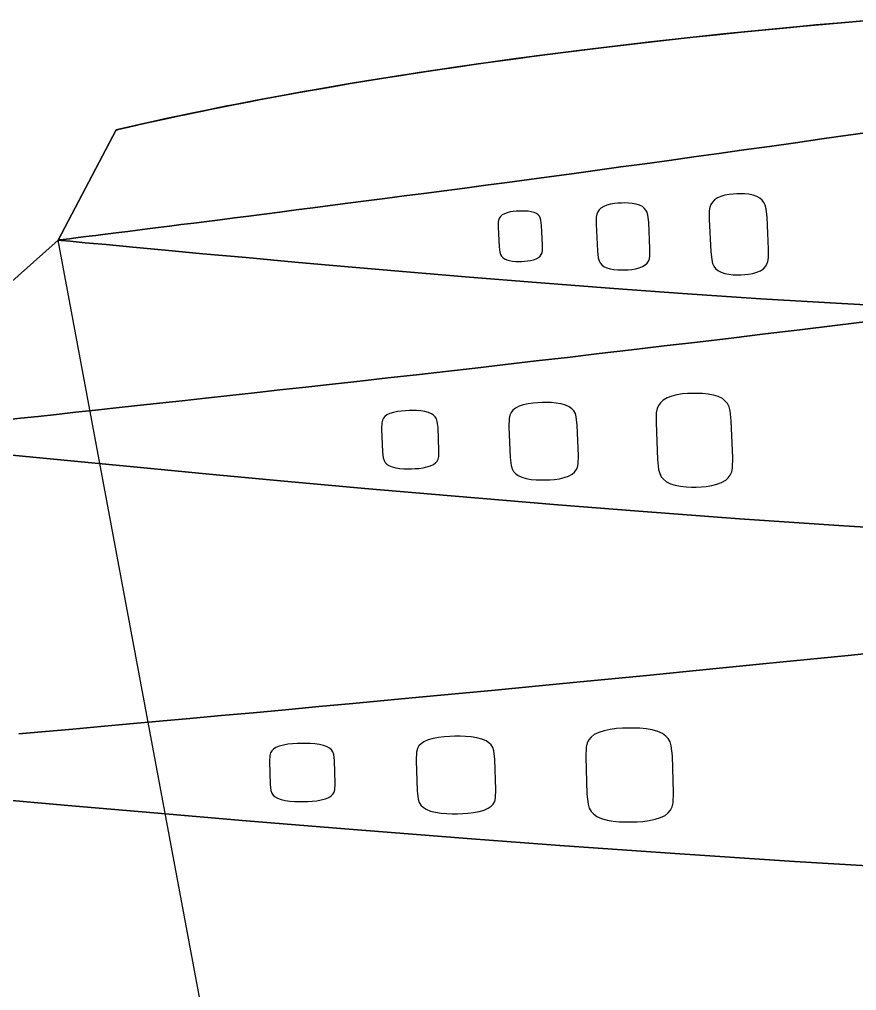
# Model space of a CAD drawing. Extents: x -1328 to 1439, y -3653 to 3653.
# Drawn here: x -739 to -358, y 3171 to 3612.7 of the extents above; entities that cross this region are included whole.
import ezdxf

# ---------------------------------------------------------------- set-up
doc = ezdxf.new("R2010")
doc.units = 0
for name, color, linetype in [('EXTRADOS', 7, 'CONTINUOUS'), ('INTRADOS', 7, 'CONTINUOUS'), ('NERVURES', 1, 'CONTINUOUS'), ('SUSPENTAGE', 8, 'CONTINUOUS'), ('TROUS', 2, 'CONTINUOUS')]:
    doc.layers.add(name, color=color, linetype=linetype)

msp = doc.modelspace()

# ---------------------------------------------------------------- linework, layer by layer
at = {"layer": 'EXTRADOS', "color": 7, "linetype": 'CONTINUOUS'}
for points in [[(-353.24, 3612.27, 1647.89), (-364.97, 3611.24, 1647.34), (-376.58, 3610.2, 1646.75), (-388.04, 3609.12, 1646.1), (-399.37, 3608.03, 1645.42), (-410.54, 3606.91, 1644.7), (-421.56, 3605.78, 1643.93), (-432.42, 3604.62, 1643.13), (-443.12, 3603.45, 1642.29), (-453.65, 3602.26, 1641.41), (-464.01, 3601.05, 1640.5), (-474.19, 3599.83, 1639.55), (-484.19, 3598.6, 1638.58), (-494, 3597.36, 1637.57), (-503.63, 3596.11, 1636.54), (-513.05, 3594.85, 1635.49), (-522.28, 3593.59, 1634.41), (-531.31, 3592.32, 1633.32), (-540.13, 3591.05, 1632.2), (-548.74, 3589.78, 1631.07), (-557.13, 3588.52, 1629.92), (-565.31, 3587.25, 1628.76), (-573.26, 3585.99, 1627.6), (-580.99, 3584.75, 1626.43), (-588.49, 3583.51, 1625.25), (-595.75, 3582.28, 1624.08), (-602.78, 3581.07, 1622.91), (-609.58, 3579.87, 1621.75), (-616.13, 3578.7, 1620.59), (-622.43, 3577.55, 1619.45), (-628.49, 3576.41, 1618.32), (-634.3, 3575.31, 1617.21), (-639.85, 3574.24, 1616.12), (-645.15, 3573.2, 1615.06), (-650.19, 3572.19, 1614.02), (-654.97, 3571.21, 1613.02), (-659.49, 3570.28, 1612.05), (-663.75, 3569.39, 1611.12), (-667.74, 3568.55, 1610.23), (-671.46, 3567.74, 1609.39), (-674.92, 3566.99, 1608.59), (-678.1, 3566.29, 1607.84), (-681.01, 3565.64, 1607.16), (-683.65, 3565.04, 1606.52), (-686.01, 3564.51, 1605.94), (-688.1, 3564.03, 1605.44), (-689.91, 3563.61, 1604.98), (-691.44, 3563.25, 1604.6), (-692.7, 3562.96, 1604.28), (-693.68, 3562.73, 1604.04), (-694.38, 3562.57, 1603.86), (-694.79, 3562.47, 1603.75), (-694.93, 3562.44, 1603.72), (-721.31, 3512.33, 1534.8)], [(-349.67, 3561.81, 1507.5), (-361.86, 3560.07, 1508.46), (-373.91, 3558.35, 1509.41), (-385.84, 3556.66, 1510.34), (-397.64, 3554.99, 1511.26), (-409.29, 3553.35, 1512.16), (-420.79, 3551.75, 1513.05), (-432.15, 3550.16, 1513.93), (-443.35, 3548.61, 1514.78), (-454.39, 3547.09, 1515.62), (-465.27, 3545.6, 1516.44), (-475.97, 3544.14, 1517.25), (-486.5, 3542.71, 1518.04), (-496.85, 3541.31, 1518.81), (-507.01, 3539.94, 1519.56), (-516.99, 3538.61, 1520.3), (-526.78, 3537.31, 1521.02), (-536.36, 3536.03, 1521.72), (-545.74, 3534.8, 1522.4), (-554.92, 3533.59, 1523.07), (-563.89, 3532.41, 1523.72), (-572.64, 3531.27, 1524.35), (-581.18, 3530.16, 1524.96), (-589.49, 3529.08, 1525.56), (-597.58, 3528.04, 1526.13), (-605.44, 3527.02, 1526.69), (-613.06, 3526.04, 1527.23), (-620.45, 3525.09, 1527.76), (-627.6, 3524.18, 1528.26), (-634.51, 3523.3, 1528.75), (-641.17, 3522.45, 1529.22), (-647.58, 3521.63, 1529.67), (-653.74, 3520.85, 1530.1), (-659.64, 3520.1, 1530.51), (-665.29, 3519.39, 1530.91), (-670.68, 3518.7, 1531.28), (-675.81, 3518.06, 1531.64), (-680.67, 3517.44, 1531.98), (-685.27, 3516.86, 1532.3), (-689.6, 3516.32, 1532.6), (-693.66, 3515.81, 1532.88), (-697.44, 3515.33, 1533.14), (-700.96, 3514.89, 1533.39), (-704.19, 3514.48, 1533.61), (-707.15, 3514.11, 1533.82), (-709.84, 3513.77, 1534), (-712.24, 3513.47, 1534.17), (-714.36, 3513.2, 1534.32), (-716.2, 3512.97, 1534.45), (-717.76, 3512.77, 1534.56), (-719.04, 3512.61, 1534.64), (-720.04, 3512.49, 1534.71), (-720.75, 3512.4, 1534.76), (-721.17, 3512.34, 1534.79), (-721.31, 3512.33, 1534.8), (-822.27, 3422.41, 1285.28)], [(-721.31, 3512.33, 1534.8), (-721.17, 3512.34, 1534.79), (-720.75, 3512.4, 1534.76), (-720.04, 3512.49, 1534.71), (-719.04, 3512.61, 1534.64), (-717.76, 3512.77, 1534.56), (-716.2, 3512.97, 1534.45), (-714.36, 3513.2, 1534.32), (-712.24, 3513.47, 1534.17), (-709.84, 3513.77, 1534), (-707.15, 3514.11, 1533.82), (-704.19, 3514.48, 1533.61), (-700.96, 3514.89, 1533.39), (-697.44, 3515.33, 1533.14), (-693.66, 3515.81, 1532.88), (-689.6, 3516.32, 1532.6), (-685.27, 3516.86, 1532.3), (-680.67, 3517.44, 1531.98), (-675.81, 3518.06, 1531.64), (-670.68, 3518.7, 1531.28), (-665.29, 3519.39, 1530.91), (-659.64, 3520.1, 1530.51), (-653.74, 3520.85, 1530.1), (-647.58, 3521.63, 1529.67), (-641.17, 3522.45, 1529.22), (-634.51, 3523.3, 1528.75), (-627.6, 3524.18, 1528.26), (-620.45, 3525.09, 1527.76), (-613.06, 3526.04, 1527.23), (-605.44, 3527.02, 1526.69), (-597.58, 3528.04, 1526.13), (-589.49, 3529.08, 1525.56), (-581.18, 3530.16, 1524.96), (-572.64, 3531.27, 1524.35), (-563.89, 3532.41, 1523.72), (-554.92, 3533.59, 1523.07), (-545.74, 3534.8, 1522.4), (-536.36, 3536.03, 1521.72), (-526.78, 3537.31, 1521.02), (-516.99, 3538.61, 1520.3), (-507.01, 3539.94, 1519.56), (-496.85, 3541.31, 1518.81), (-486.5, 3542.71, 1518.04), (-475.97, 3544.14, 1517.25), (-465.27, 3545.6, 1516.44), (-454.39, 3547.09, 1515.62), (-443.35, 3548.61, 1514.78), (-432.15, 3550.16, 1513.93), (-420.79, 3551.75, 1513.05), (-409.29, 3553.35, 1512.16), (-397.64, 3554.99, 1511.26), (-385.84, 3556.66, 1510.34), (-373.91, 3558.35, 1509.41), (-361.86, 3560.07, 1508.46), (-349.67, 3561.81, 1507.5)], [(-746.14, 3430.51, 1278.74), (-738.47, 3431.33, 1278.08), (-730.45, 3432.19, 1277.38), (-722.09, 3433.09, 1276.66), (-713.38, 3434.03, 1275.9), (-704.34, 3435, 1275.11), (-694.97, 3436.01, 1274.29), (-685.27, 3437.07, 1273.44), (-675.25, 3438.16, 1272.57), (-664.91, 3439.28, 1271.65), (-654.25, 3440.45, 1270.71), (-643.29, 3441.65, 1269.74), (-632.02, 3442.89, 1268.74), (-620.45, 3444.17, 1267.71), (-608.59, 3445.49, 1266.65), (-596.44, 3446.84, 1265.55), (-584.02, 3448.23, 1264.43), (-571.31, 3449.66, 1263.28), (-558.33, 3451.13, 1262.09), (-545.09, 3452.63, 1260.88), (-531.6, 3454.17, 1259.63), (-517.85, 3455.75, 1258.36), (-503.85, 3457.36, 1257.06), (-489.62, 3459.02, 1255.72), (-475.16, 3460.71, 1254.36), (-460.46, 3462.43, 1252.96), (-445.55, 3464.19, 1251.54), (-430.43, 3465.99, 1250.09), (-415.11, 3467.82, 1248.62), (-399.58, 3469.68, 1247.11), (-383.86, 3471.57, 1245.58), (-367.96, 3473.5, 1244.02), (-351.89, 3475.46, 1242.44)], [(-351.89, 3475.46, 1242.44), (-367.96, 3473.5, 1244.02), (-383.86, 3471.57, 1245.58), (-399.58, 3469.68, 1247.11), (-415.11, 3467.82, 1248.62), (-430.43, 3465.99, 1250.09), (-445.55, 3464.19, 1251.54), (-460.46, 3462.43, 1252.96), (-475.16, 3460.71, 1254.36), (-489.62, 3459.02, 1255.72), (-503.85, 3457.36, 1257.06), (-517.85, 3455.75, 1258.36), (-531.6, 3454.17, 1259.63), (-545.09, 3452.63, 1260.88), (-558.33, 3451.13, 1262.09), (-571.31, 3449.66, 1263.28), (-584.02, 3448.23, 1264.43), (-596.44, 3446.84, 1265.55), (-608.59, 3445.49, 1266.65), (-620.45, 3444.17, 1267.71), (-632.02, 3442.89, 1268.74), (-643.29, 3441.65, 1269.74), (-654.25, 3440.45, 1270.71), (-664.91, 3439.28, 1271.65), (-675.25, 3438.16, 1272.57), (-685.27, 3437.07, 1273.44), (-694.97, 3436.01, 1274.29), (-704.34, 3435, 1275.11), (-713.38, 3434.03, 1275.9), (-722.09, 3433.09, 1276.66), (-730.45, 3432.19, 1277.38), (-738.47, 3431.33, 1278.08), (-746.14, 3430.51, 1278.74)], [(-739.21, 3287.78, 1026.48), (-727.13, 3288.85, 1025.31), (-714.68, 3289.96, 1024.1), (-701.88, 3291.11, 1022.86), (-688.71, 3292.29, 1021.57), (-675.21, 3293.51, 1020.24), (-661.36, 3294.77, 1018.88), (-647.17, 3296.06, 1017.47), (-632.66, 3297.38, 1016.03), (-617.82, 3298.75, 1014.55), (-602.67, 3300.15, 1013.03), (-587.22, 3301.58, 1011.46), (-571.46, 3303.05, 1009.86), (-555.41, 3304.56, 1008.22), (-539.08, 3306.11, 1006.54), (-522.47, 3307.69, 1004.82), (-505.59, 3309.3, 1003.07), (-488.45, 3310.95, 1001.27), (-471.06, 3312.64, 999.44), (-453.42, 3314.36, 997.57), (-435.54, 3316.11, 995.66), (-417.43, 3317.89, 993.72), (-399.11, 3319.71, 991.75), (-380.57, 3321.55, 989.74), (-361.82, 3323.43, 987.7), (-342.89, 3325.33, 985.63)], [(-342.89, 3325.33, 985.63), (-361.82, 3323.43, 987.7), (-380.57, 3321.55, 989.74), (-399.11, 3319.71, 991.75), (-417.43, 3317.89, 993.72), (-435.54, 3316.11, 995.66), (-453.42, 3314.36, 997.57), (-471.06, 3312.64, 999.44), (-488.45, 3310.95, 1001.27), (-505.59, 3309.3, 1003.07), (-522.47, 3307.69, 1004.82), (-539.08, 3306.11, 1006.54), (-555.41, 3304.56, 1008.22), (-571.46, 3303.05, 1009.86), (-587.22, 3301.58, 1011.46), (-602.67, 3300.15, 1013.03), (-617.82, 3298.75, 1014.55), (-632.66, 3297.38, 1016.03), (-647.17, 3296.06, 1017.47), (-661.36, 3294.77, 1018.88), (-675.21, 3293.51, 1020.24), (-688.71, 3292.29, 1021.57), (-701.88, 3291.11, 1022.86), (-714.68, 3289.96, 1024.1), (-727.13, 3288.85, 1025.31), (-739.21, 3287.78, 1026.48)]]:
    msp.add_polyline3d(points, dxfattribs=at)
at = {"layer": 'INTRADOS', "color": 7, "linetype": 'CONTINUOUS'}
for points in [[(-326.49, 3481.38, 1551.88), (-364.69, 3483.44, 1550.74), (-401.67, 3485.7, 1549.49), (-437.25, 3488.08, 1548.18), (-468.55, 3490.34, 1546.93), (-503.66, 3493.04, 1545.44), (-534.2, 3495.5, 1544.08), (-562.8, 3497.9, 1542.76), (-589.33, 3500.2, 1541.49), (-613.68, 3502.36, 1540.3), (-635.76, 3504.36, 1539.2), (-655.46, 3506.17, 1538.2), (-672.71, 3507.77, 1537.32), (-687.43, 3509.14, 1536.56), (-699.56, 3510.28, 1535.93), (-709.05, 3511.17, 1535.44), (-715.85, 3511.81, 1535.08), (-719.95, 3512.2, 1534.87), (-721.31, 3512.33, 1534.8), (-694.93, 3562.44, 1603.72), (-693.6, 3562.75, 1604.05), (-689.62, 3563.68, 1605.06), (-683, 3565.19, 1606.68), (-673.77, 3567.24, 1608.86), (-661.98, 3569.76, 1611.51), (-647.66, 3572.69, 1614.54), (-630.89, 3575.96, 1617.87), (-611.72, 3579.49, 1621.37), (-590.25, 3583.21, 1624.98), (-566.56, 3587.06, 1628.59), (-540.75, 3590.96, 1632.12), (-512.92, 3594.87, 1635.51), (-483.2, 3598.72, 1638.68), (-451.7, 3602.48, 1641.58), (-418.55, 3606.09, 1644.15), (-383.9, 3609.52, 1646.35), (-347.88, 3612.72, 1648.13)], [(-822.27, 3422.41, 1285.28), (-721.31, 3512.33, 1534.8), (-719.95, 3512.2, 1534.87), (-715.85, 3511.81, 1535.08), (-709.05, 3511.17, 1535.44), (-699.56, 3510.28, 1535.93), (-687.43, 3509.14, 1536.56), (-672.71, 3507.77, 1537.32), (-655.46, 3506.17, 1538.2), (-635.76, 3504.36, 1539.2), (-613.68, 3502.36, 1540.3), (-589.33, 3500.2, 1541.49), (-562.8, 3497.9, 1542.76), (-534.2, 3495.5, 1544.08), (-503.66, 3493.04, 1545.44), (-468.55, 3490.34, 1546.93), (-437.25, 3488.08, 1548.18), (-401.67, 3485.7, 1549.49), (-364.69, 3483.44, 1550.74), (-326.49, 3481.38, 1551.88)], [(109.54, 3365.96, 1330.86), (55.65, 3366.45, 1330.47), (1.55, 3367.29, 1329.79), (-52.55, 3368.46, 1328.84), (-106.4, 3369.97, 1327.62), (-159.76, 3371.81, 1326.14), (-212.41, 3373.98, 1324.38), (-264.12, 3376.48, 1322.36), (-314.65, 3379.29, 1320.1), (-363.8, 3382.37, 1317.61), (-411.36, 3385.64, 1314.97), (-457.12, 3389.05, 1312.21), (-493.97, 3391.97, 1309.86), (-542.51, 3396.01, 1306.6), (-581.78, 3399.43, 1303.83), (-618.54, 3402.74, 1301.16), (-652.64, 3405.9, 1298.61), (-683.94, 3408.85, 1296.22), (-712.31, 3411.58, 1294.02), (-737.63, 3414.04, 1292.03), (-759.8, 3416.22, 1290.28)], [(-759.8, 3416.22, 1290.28), (-737.63, 3414.04, 1292.03), (-712.31, 3411.58, 1294.02), (-683.94, 3408.85, 1296.22), (-652.64, 3405.9, 1298.61), (-618.54, 3402.74, 1301.16), (-581.78, 3399.43, 1303.83), (-542.51, 3396.01, 1306.6), (-493.97, 3391.97, 1309.86), (-457.12, 3389.05, 1312.21), (-411.36, 3385.64, 1314.97), (-363.8, 3382.37, 1317.61), (-314.65, 3379.29, 1320.1), (-264.12, 3376.48, 1322.36), (-212.41, 3373.98, 1324.38), (-159.76, 3371.81, 1326.14), (-106.4, 3369.97, 1327.62), (-52.55, 3368.46, 1328.84), (1.55, 3367.29, 1329.79), (55.65, 3366.45, 1330.47), (109.54, 3365.96, 1330.86)], [(94.19, 3210.84, 1110.17), (32.2, 3212.08, 1108.83), (-29.77, 3213.64, 1107.13), (-91.45, 3215.53, 1105.08), (-152.57, 3217.75, 1102.66), (-212.87, 3220.3, 1099.89), (-272.08, 3223.16, 1096.77), (-329.95, 3226.32, 1093.34), (-386.23, 3229.74, 1089.62), (-440.68, 3233.34, 1085.7), (-493.07, 3237.06, 1081.66), (-533.23, 3240.06, 1078.39), (-590.82, 3244.58, 1073.47), (-635.77, 3248.26, 1069.47), (-677.85, 3251.81, 1065.6), (-716.89, 3255.19, 1061.93), (-752.72, 3258.35, 1058.49)], [(-752.72, 3258.35, 1058.49), (-716.89, 3255.19, 1061.93), (-677.85, 3251.81, 1065.6), (-635.77, 3248.26, 1069.47), (-590.82, 3244.58, 1073.47), (-533.23, 3240.06, 1078.39), (-493.07, 3237.06, 1081.66), (-440.68, 3233.34, 1085.7), (-386.23, 3229.74, 1089.62), (-329.95, 3226.32, 1093.34), (-272.08, 3223.16, 1096.77), (-212.87, 3220.3, 1099.89), (-152.57, 3217.75, 1102.66), (-91.45, 3215.53, 1105.08), (-29.77, 3213.64, 1107.13), (32.2, 3212.08, 1108.83), (94.19, 3210.84, 1110.17)]]:
    msp.add_polyline3d(points, dxfattribs=at)
at = {"layer": 'NERVURES', "color": 1, "linetype": 'CONTINUOUS'}
for points in [[(-347.88, 3612.72, 1648.13), (-383.9, 3609.52, 1646.35), (-418.55, 3606.09, 1644.15), (-451.7, 3602.48, 1641.58), (-483.2, 3598.72, 1638.68), (-512.92, 3594.87, 1635.51), (-540.75, 3590.96, 1632.12), (-566.56, 3587.06, 1628.59), (-590.25, 3583.21, 1624.98), (-611.72, 3579.49, 1621.37), (-630.89, 3575.96, 1617.87), (-647.66, 3572.69, 1614.54), (-661.98, 3569.76, 1611.51), (-673.77, 3567.24, 1608.86), (-683, 3565.19, 1606.68), (-689.62, 3563.68, 1605.06), (-693.6, 3562.75, 1604.05), (-694.93, 3562.44, 1603.72), (-694.93, 3562.44, 1603.72)], [(-694.93, 3562.44, 1603.72), (-694.79, 3562.47, 1603.75), (-694.38, 3562.57, 1603.86), (-693.68, 3562.73, 1604.04), (-692.7, 3562.96, 1604.28), (-691.44, 3563.25, 1604.6), (-689.91, 3563.61, 1604.98), (-688.1, 3564.03, 1605.44), (-686.01, 3564.51, 1605.94), (-683.65, 3565.04, 1606.52), (-681.01, 3565.64, 1607.16), (-678.1, 3566.29, 1607.84), (-674.92, 3566.99, 1608.59), (-671.46, 3567.74, 1609.39), (-667.74, 3568.55, 1610.23), (-663.75, 3569.39, 1611.12), (-659.49, 3570.28, 1612.05), (-654.97, 3571.21, 1613.02), (-650.19, 3572.19, 1614.02), (-645.15, 3573.2, 1615.06), (-639.85, 3574.24, 1616.12), (-634.3, 3575.31, 1617.21), (-628.49, 3576.41, 1618.32), (-622.43, 3577.55, 1619.45), (-616.13, 3578.7, 1620.59), (-609.58, 3579.87, 1621.75), (-602.78, 3581.07, 1622.91), (-595.75, 3582.28, 1624.08), (-588.49, 3583.51, 1625.25), (-580.99, 3584.75, 1626.43), (-573.26, 3585.99, 1627.6), (-565.31, 3587.25, 1628.76), (-557.13, 3588.52, 1629.92), (-548.74, 3589.78, 1631.07), (-540.13, 3591.05, 1632.2), (-531.31, 3592.32, 1633.32), (-522.28, 3593.59, 1634.41), (-513.05, 3594.85, 1635.49), (-503.63, 3596.11, 1636.54), (-494, 3597.36, 1637.57), (-484.19, 3598.6, 1638.58), (-474.19, 3599.83, 1639.55), (-464.01, 3601.05, 1640.5), (-453.65, 3602.26, 1641.41), (-443.12, 3603.45, 1642.29), (-432.42, 3604.62, 1643.13), (-421.56, 3605.78, 1643.93), (-410.54, 3606.91, 1644.7), (-399.37, 3608.03, 1645.42), (-388.04, 3609.12, 1646.1), (-376.58, 3610.2, 1646.75), (-364.97, 3611.24, 1647.34), (-353.24, 3612.27, 1647.89)], [(-721.31, 3512.33, 1534.8), (-721.17, 3512.34, 1534.79), (-720.75, 3512.4, 1534.76), (-720.04, 3512.49, 1534.71), (-719.04, 3512.61, 1534.64), (-717.76, 3512.77, 1534.56), (-716.2, 3512.97, 1534.45), (-714.36, 3513.2, 1534.32), (-712.24, 3513.47, 1534.17), (-709.84, 3513.77, 1534), (-707.15, 3514.11, 1533.82), (-704.19, 3514.48, 1533.61), (-700.96, 3514.89, 1533.39), (-697.44, 3515.33, 1533.14), (-693.66, 3515.81, 1532.88), (-689.6, 3516.32, 1532.6), (-685.27, 3516.86, 1532.3), (-680.67, 3517.44, 1531.98), (-675.81, 3518.06, 1531.64), (-670.68, 3518.7, 1531.28), (-665.29, 3519.39, 1530.91), (-659.64, 3520.1, 1530.51), (-653.74, 3520.85, 1530.1), (-647.58, 3521.63, 1529.67), (-641.17, 3522.45, 1529.22), (-634.51, 3523.3, 1528.75), (-627.6, 3524.18, 1528.26), (-620.45, 3525.09, 1527.76), (-613.06, 3526.04, 1527.23), (-605.44, 3527.02, 1526.69), (-597.58, 3528.04, 1526.13), (-589.49, 3529.08, 1525.56), (-581.18, 3530.16, 1524.96), (-572.64, 3531.27, 1524.35), (-563.89, 3532.41, 1523.72), (-554.92, 3533.59, 1523.07), (-545.74, 3534.8, 1522.4), (-536.36, 3536.03, 1521.72), (-526.78, 3537.31, 1521.02), (-516.99, 3538.61, 1520.3), (-507.01, 3539.94, 1519.56), (-496.85, 3541.31, 1518.81), (-486.5, 3542.71, 1518.04), (-475.97, 3544.14, 1517.25), (-465.27, 3545.6, 1516.44), (-454.39, 3547.09, 1515.62), (-443.35, 3548.61, 1514.78), (-432.15, 3550.16, 1513.93), (-420.79, 3551.75, 1513.05), (-409.29, 3553.35, 1512.16), (-397.64, 3554.99, 1511.26), (-385.84, 3556.66, 1510.34), (-373.91, 3558.35, 1509.41), (-361.86, 3560.07, 1508.46), (-349.67, 3561.81, 1507.5)], [(-326.49, 3481.38, 1551.88), (-364.69, 3483.44, 1550.74), (-401.67, 3485.7, 1549.49), (-437.25, 3488.08, 1548.18), (-468.55, 3490.34, 1546.93), (-503.66, 3493.04, 1545.44), (-534.2, 3495.5, 1544.08), (-562.8, 3497.9, 1542.76), (-589.33, 3500.2, 1541.49), (-613.68, 3502.36, 1540.3), (-635.76, 3504.36, 1539.2), (-655.46, 3506.17, 1538.2), (-672.71, 3507.77, 1537.32), (-687.43, 3509.14, 1536.56), (-699.56, 3510.28, 1535.93), (-709.05, 3511.17, 1535.44), (-715.85, 3511.81, 1535.08), (-719.95, 3512.2, 1534.87), (-721.31, 3512.33, 1534.8), (-721.31, 3512.33, 1534.8)], [(-746.14, 3430.51, 1278.74), (-738.47, 3431.33, 1278.08), (-730.45, 3432.19, 1277.38), (-722.09, 3433.09, 1276.66), (-713.38, 3434.03, 1275.9), (-704.34, 3435, 1275.11), (-694.97, 3436.01, 1274.29), (-685.27, 3437.07, 1273.44), (-675.25, 3438.16, 1272.57), (-664.91, 3439.28, 1271.65), (-654.25, 3440.45, 1270.71), (-643.29, 3441.65, 1269.74), (-632.02, 3442.89, 1268.74), (-620.45, 3444.17, 1267.71), (-608.59, 3445.49, 1266.65), (-596.44, 3446.84, 1265.55), (-584.02, 3448.23, 1264.43), (-571.31, 3449.66, 1263.28), (-558.33, 3451.13, 1262.09), (-545.09, 3452.63, 1260.88), (-531.6, 3454.17, 1259.63), (-517.85, 3455.75, 1258.36), (-503.85, 3457.36, 1257.06), (-489.62, 3459.02, 1255.72), (-475.16, 3460.71, 1254.36), (-460.46, 3462.43, 1252.96), (-445.55, 3464.19, 1251.54), (-430.43, 3465.99, 1250.09), (-415.11, 3467.82, 1248.62), (-399.58, 3469.68, 1247.11), (-383.86, 3471.57, 1245.58), (-367.96, 3473.5, 1244.02), (-351.89, 3475.46, 1242.44)], [(109.54, 3365.96, 1330.86), (55.65, 3366.45, 1330.47), (1.55, 3367.29, 1329.79), (-52.55, 3368.46, 1328.84), (-106.4, 3369.97, 1327.62), (-159.76, 3371.81, 1326.14), (-212.41, 3373.98, 1324.38), (-264.12, 3376.48, 1322.36), (-314.65, 3379.29, 1320.1), (-363.8, 3382.37, 1317.61), (-411.36, 3385.64, 1314.97), (-457.12, 3389.05, 1312.21), (-493.97, 3391.97, 1309.86), (-542.51, 3396.01, 1306.6), (-581.78, 3399.43, 1303.83), (-618.54, 3402.74, 1301.16), (-652.64, 3405.9, 1298.61), (-683.94, 3408.85, 1296.22), (-712.31, 3411.58, 1294.02), (-737.63, 3414.04, 1292.03), (-759.8, 3416.22, 1290.28)], [(-739.21, 3287.78, 1026.48), (-727.13, 3288.85, 1025.31), (-714.68, 3289.96, 1024.1), (-701.88, 3291.11, 1022.86), (-688.71, 3292.29, 1021.57), (-675.21, 3293.51, 1020.24), (-661.36, 3294.77, 1018.88), (-647.17, 3296.06, 1017.47), (-632.66, 3297.38, 1016.03), (-617.82, 3298.75, 1014.55), (-602.67, 3300.15, 1013.03), (-587.22, 3301.58, 1011.46), (-571.46, 3303.05, 1009.86), (-555.41, 3304.56, 1008.22), (-539.08, 3306.11, 1006.54), (-522.47, 3307.69, 1004.82), (-505.59, 3309.3, 1003.07), (-488.45, 3310.95, 1001.27), (-471.06, 3312.64, 999.44), (-453.42, 3314.36, 997.57), (-435.54, 3316.11, 995.66), (-417.43, 3317.89, 993.72), (-399.11, 3319.71, 991.75), (-380.57, 3321.55, 989.74), (-361.82, 3323.43, 987.7), (-342.89, 3325.33, 985.63)], [(94.19, 3210.84, 1110.17), (32.2, 3212.08, 1108.83), (-29.77, 3213.64, 1107.13), (-91.45, 3215.53, 1105.08), (-152.57, 3217.75, 1102.66), (-212.87, 3220.3, 1099.89), (-272.08, 3223.16, 1096.77), (-329.95, 3226.32, 1093.34), (-386.23, 3229.74, 1089.62), (-440.68, 3233.34, 1085.7), (-493.07, 3237.06, 1081.66), (-533.23, 3240.06, 1078.39), (-590.82, 3244.58, 1073.47), (-635.77, 3248.26, 1069.47), (-677.85, 3251.81, 1065.6), (-716.89, 3255.19, 1061.93), (-752.72, 3258.35, 1058.49)]]:
    msp.add_polyline3d(points, dxfattribs=at)
at = {"layer": 'SUSPENTAGE', "color": 8, "linetype": 'CONTINUOUS'}
msp.add_polyline3d([(-527.21, 2472.82, 2052.79), (-721.31, 3512.33, 1534.8)], dxfattribs=at)
at = {"layer": 'TROUS', "color": 2, "linetype": 'CONTINUOUS'}
for points in [[(-423.95, 3503.32, 1539.77), (-423.54, 3501.68, 1540.68), (-422.96, 3500.47, 1541.34), (-422.17, 3499.47, 1541.89), (-421.16, 3498.53, 1542.42), (-419.68, 3497.73, 1542.86), (-418, 3497.16, 1543.17), (-416.13, 3496.78, 1543.38), (-414.2, 3496.57, 1543.5), (-412.38, 3496.54, 1543.51), (-410.67, 3496.55, 1543.51), (-408.88, 3496.67, 1543.44), (-407.15, 3496.83, 1543.35), (-405.26, 3497.2, 1543.15), (-403.43, 3497.72, 1542.86), (-401.81, 3498.41, 1542.48), (-400.41, 3499.32, 1541.98), (-399.51, 3500.34, 1541.42), (-398.82, 3501.39, 1540.83), (-398.36, 3502.64, 1540.15), (-398.12, 3504.3, 1539.23), (-398.08, 3508.22, 1537.07), (-398.8, 3522.74, 1529.06), (-399.23, 3526.63, 1526.91), (-399.64, 3528.27, 1526), (-400.22, 3529.48, 1525.34), (-401.01, 3530.48, 1524.79), (-402.01, 3531.43, 1524.26), (-403.49, 3532.22, 1523.82), (-405.17, 3532.79, 1523.51), (-407.05, 3533.17, 1523.3), (-408.97, 3533.39, 1523.18), (-410.71, 3533.42, 1523.17), (-412.5, 3533.4, 1523.17), (-414.21, 3533.28, 1523.24), (-416.02, 3533.11, 1523.33), (-417.92, 3532.75, 1523.53), (-419.74, 3532.23, 1523.82), (-421.37, 3531.54, 1524.2), (-422.76, 3530.63, 1524.7), (-423.66, 3529.61, 1525.27), (-424.36, 3528.56, 1525.85), (-424.82, 3527.31, 1526.53), (-425.06, 3525.65, 1527.45), (-425.09, 3521.73, 1529.61), (-424.37, 3507.21, 1537.62), (-423.95, 3503.32, 1539.77), (-423.95, 3503.32, 1539.77)], [(-520.37, 3506.81, 1537.84), (-520.08, 3505.8, 1538.4), (-519.65, 3505.05, 1538.82), (-519.06, 3504.43, 1539.16), (-518.31, 3503.85, 1539.48), (-517.21, 3503.36, 1539.75), (-515.95, 3503.02, 1539.94), (-514.54, 3502.79, 1540.06), (-513.1, 3502.67, 1540.13), (-511.73, 3502.66, 1540.14), (-510.44, 3502.67, 1540.13), (-509.1, 3502.76, 1540.08), (-507.8, 3502.87, 1540.02), (-506.38, 3503.1, 1539.89), (-505, 3503.44, 1539.71), (-503.78, 3503.87, 1539.46), (-502.72, 3504.45, 1539.15), (-502.04, 3505.08, 1538.8), (-501.51, 3505.74, 1538.43), (-501.16, 3506.52, 1538.01), (-500.97, 3507.55, 1537.43), (-500.91, 3509.99, 1536.09), (-501.36, 3519, 1531.12), (-501.66, 3521.42, 1529.78), (-501.95, 3522.44, 1529.22), (-502.38, 3523.18, 1528.81), (-502.97, 3523.8, 1528.47), (-503.71, 3524.38, 1528.15), (-504.82, 3524.87, 1527.88), (-506.08, 3525.21, 1527.69), (-507.49, 3525.44, 1527.57), (-508.93, 3525.57, 1527.5), (-510.24, 3525.58, 1527.49), (-511.58, 3525.56, 1527.5), (-512.86, 3525.48, 1527.55), (-514.23, 3525.36, 1527.61), (-515.65, 3525.13, 1527.74), (-517.03, 3524.79, 1527.92), (-518.25, 3524.36, 1528.16), (-519.31, 3523.79, 1528.48), (-519.99, 3523.15, 1528.83), (-520.52, 3522.49, 1529.19), (-520.88, 3521.71, 1529.62), (-521.07, 3520.68, 1530.19), (-521.12, 3518.25, 1531.54), (-520.67, 3509.23, 1536.51), (-520.37, 3506.81, 1537.84), (-520.37, 3506.81, 1537.84)], [(-475.58, 3504.32, 1539.22), (-475.22, 3502.96, 1539.97), (-474.69, 3501.97, 1540.52), (-473.98, 3501.15, 1540.97), (-473.07, 3500.37, 1541.4), (-471.73, 3499.71, 1541.76), (-470.2, 3499.25, 1542.02), (-468.5, 3498.94, 1542.19), (-466.75, 3498.77, 1542.28), (-465.09, 3498.75, 1542.29), (-463.54, 3498.77, 1542.28), (-461.91, 3498.87, 1542.22), (-460.34, 3499.01, 1542.15), (-458.62, 3499.32, 1541.98), (-456.95, 3499.76, 1541.74), (-455.48, 3500.33, 1541.42), (-454.2, 3501.09, 1541), (-453.38, 3501.93, 1540.54), (-452.75, 3502.81, 1540.05), (-452.32, 3503.84, 1539.48), (-452.1, 3505.22, 1538.72), (-452.05, 3508.45, 1536.94), (-452.64, 3520.45, 1530.32), (-453.02, 3523.67, 1528.54), (-453.38, 3525.02, 1527.8), (-453.91, 3526.02, 1527.25), (-454.62, 3526.84, 1526.79), (-455.52, 3527.62, 1526.36), (-456.86, 3528.28, 1526), (-458.39, 3528.74, 1525.75), (-460.1, 3529.05, 1525.58), (-461.84, 3529.22, 1525.48), (-463.42, 3529.24, 1525.47), (-465.05, 3529.22, 1525.48), (-466.6, 3529.12, 1525.54), (-468.25, 3528.97, 1525.62), (-469.98, 3528.67, 1525.78), (-471.64, 3528.23, 1526.03), (-473.12, 3527.66, 1526.34), (-474.39, 3526.9, 1526.76), (-475.21, 3526.05, 1527.23), (-475.85, 3525.18, 1527.71), (-476.28, 3524.15, 1528.28), (-476.5, 3522.77, 1529.04), (-476.55, 3519.54, 1530.82), (-475.95, 3507.54, 1537.44), (-475.58, 3504.32, 1539.22), (-475.58, 3504.32, 1539.22)], [(-448.14, 3408.02, 1296.9), (-447.64, 3406.12, 1298.43), (-446.9, 3404.72, 1299.56), (-445.89, 3403.56, 1300.5), (-444.6, 3402.45, 1301.39), (-442.7, 3401.51, 1302.15), (-440.52, 3400.84, 1302.69), (-438.09, 3400.38, 1303.07), (-435.59, 3400.1, 1303.29), (-433.22, 3400.05, 1303.33), (-431, 3400.04, 1303.34), (-428.67, 3400.16, 1303.24), (-426.42, 3400.33, 1303.11), (-423.95, 3400.72, 1302.79), (-421.56, 3401.3, 1302.32), (-419.44, 3402.08, 1301.69), (-417.61, 3403.11, 1300.86), (-416.42, 3404.28, 1299.92), (-415.5, 3405.49, 1298.94), (-414.88, 3406.92, 1297.78), (-414.53, 3408.84, 1296.23), (-414.41, 3413.37, 1292.58), (-415.09, 3430.15, 1279.03), (-415.58, 3434.66, 1275.39), (-416.08, 3436.56, 1273.86), (-416.82, 3437.96, 1272.72), (-417.83, 3439.12, 1271.79), (-419.1, 3440.23, 1270.89), (-421.01, 3441.17, 1270.13), (-423.19, 3441.84, 1269.59), (-425.62, 3442.3, 1269.22), (-428.12, 3442.58, 1269), (-430.38, 3442.63, 1268.95), (-432.71, 3442.64, 1268.94), (-434.93, 3442.52, 1269.04), (-437.29, 3442.35, 1269.18), (-439.76, 3441.96, 1269.5), (-442.15, 3441.37, 1269.97), (-444.27, 3440.6, 1270.59), (-446.1, 3439.57, 1271.43), (-447.29, 3438.4, 1272.37), (-448.22, 3437.19, 1273.34), (-448.84, 3435.75, 1274.5), (-449.18, 3433.83, 1276.05), (-449.29, 3429.31, 1279.71), (-448.62, 3412.53, 1293.26), (-448.14, 3408.02, 1296.9), (-448.14, 3408.02, 1296.9)], [(-515.25, 3409.82, 1295.45), (-514.8, 3408.25, 1296.71), (-514.14, 3407.09, 1297.65), (-513.22, 3406.14, 1298.42), (-512.05, 3405.22, 1299.16), (-510.32, 3404.45, 1299.78), (-508.34, 3403.9, 1300.23), (-506.14, 3403.52, 1300.53), (-503.87, 3403.3, 1300.71), (-501.71, 3403.26, 1300.74), (-499.69, 3403.26, 1300.74), (-497.58, 3403.36, 1300.66), (-495.53, 3403.5, 1300.55), (-493.28, 3403.83, 1300.28), (-491.11, 3404.32, 1299.89), (-489.18, 3404.97, 1299.36), (-487.51, 3405.82, 1298.67), (-486.43, 3406.79, 1297.89), (-485.59, 3407.79, 1297.08), (-485.02, 3408.98, 1296.12), (-484.7, 3410.57, 1294.84), (-484.57, 3414.3, 1291.82), (-485.13, 3428.17, 1280.63), (-485.57, 3431.9, 1277.62), (-486.01, 3433.47, 1276.35), (-486.68, 3434.62, 1275.42), (-487.59, 3435.58, 1274.64), (-488.75, 3436.49, 1273.91), (-490.48, 3437.27, 1273.28), (-492.46, 3437.82, 1272.84), (-494.67, 3438.2, 1272.53), (-496.94, 3438.42, 1272.35), (-498.99, 3438.46, 1272.32), (-501.11, 3438.46, 1272.32), (-503.13, 3438.36, 1272.4), (-505.27, 3438.21, 1272.52), (-507.52, 3437.88, 1272.79), (-509.69, 3437.4, 1273.18), (-511.62, 3436.75, 1273.7), (-513.29, 3435.89, 1274.39), (-514.38, 3434.93, 1275.17), (-515.22, 3433.93, 1275.98), (-515.79, 3432.74, 1276.94), (-516.11, 3431.15, 1278.22), (-516.23, 3427.41, 1281.24), (-515.67, 3413.54, 1292.44), (-515.25, 3409.82, 1295.45), (-515.25, 3409.82, 1295.45)], [(-573.44, 3413.25, 1292.67), (-573.07, 3412.08, 1293.62), (-572.53, 3411.21, 1294.32), (-571.77, 3410.49, 1294.9), (-570.81, 3409.81, 1295.45), (-569.39, 3409.23, 1295.92), (-567.75, 3408.82, 1296.25), (-565.93, 3408.54, 1296.48), (-564.05, 3408.38, 1296.61), (-562.27, 3408.35, 1296.63), (-560.6, 3408.35, 1296.63), (-558.86, 3408.43, 1296.56), (-557.16, 3408.54, 1296.47), (-555.31, 3408.8, 1296.27), (-553.51, 3409.17, 1295.97), (-551.91, 3409.66, 1295.58), (-550.53, 3410.3, 1295.05), (-549.63, 3411.03, 1294.47), (-548.94, 3411.78, 1293.86), (-548.46, 3412.68, 1293.14), (-548.19, 3413.87, 1292.17), (-548.08, 3416.68, 1289.91), (-548.5, 3427.1, 1281.49), (-548.84, 3429.9, 1279.23), (-549.21, 3431.08, 1278.28), (-549.75, 3431.95, 1277.58), (-550.51, 3432.66, 1277), (-551.46, 3433.35, 1276.45), (-552.89, 3433.93, 1275.98), (-554.52, 3434.34, 1275.65), (-556.35, 3434.62, 1275.42), (-558.22, 3434.78, 1275.29), (-559.92, 3434.81, 1275.27), (-561.67, 3434.8, 1275.27), (-563.34, 3434.72, 1275.34), (-565.11, 3434.61, 1275.43), (-566.97, 3434.36, 1275.63), (-568.76, 3433.99, 1275.93), (-570.36, 3433.5, 1276.33), (-571.74, 3432.85, 1276.85), (-572.64, 3432.12, 1277.44), (-573.35, 3431.37, 1278.05), (-573.82, 3430.47, 1278.77), (-574.09, 3429.28, 1279.73), (-574.2, 3426.47, 1282), (-573.78, 3416.05, 1290.41), (-573.44, 3413.25, 1292.67), (-573.44, 3413.25, 1292.67)], [(-557.52, 3258.1, 1058.77), (-557.02, 3256.52, 1060.48), (-556.27, 3255.36, 1061.75), (-555.23, 3254.39, 1062.8), (-553.9, 3253.47, 1063.8), (-551.91, 3252.68, 1064.66), (-549.64, 3252.12, 1065.27), (-547.1, 3251.72, 1065.7), (-544.49, 3251.49, 1065.96), (-542.01, 3251.43, 1066.02), (-539.68, 3251.41, 1066.04), (-537.24, 3251.5, 1065.94), (-534.88, 3251.63, 1065.8), (-532.29, 3251.95, 1065.46), (-529.78, 3252.42, 1064.94), (-527.55, 3253.06, 1064.25), (-525.62, 3253.9, 1063.33), (-524.35, 3254.87, 1062.28), (-523.38, 3255.86, 1061.2), (-522.7, 3257.05, 1059.91), (-522.31, 3258.64, 1058.18), (-522.12, 3262.38, 1054.11), (-522.59, 3276.28, 1038.98), (-523.04, 3280.02, 1034.92), (-523.53, 3281.59, 1033.21), (-524.28, 3282.76, 1031.94), (-525.33, 3283.72, 1030.89), (-526.64, 3284.65, 1029.89), (-528.63, 3285.43, 1029.03), (-530.9, 3286, 1028.42), (-533.44, 3286.39, 1027.99), (-536.05, 3286.63, 1027.73), (-538.42, 3286.69, 1027.67), (-540.86, 3286.7, 1027.65), (-543.18, 3286.61, 1027.75), (-545.66, 3286.48, 1027.89), (-548.25, 3286.17, 1028.23), (-550.76, 3285.69, 1028.75), (-552.99, 3285.06, 1029.44), (-554.92, 3284.21, 1030.36), (-556.19, 3283.25, 1031.41), (-557.18, 3282.25, 1032.49), (-557.85, 3281.07, 1033.78), (-558.24, 3279.48, 1035.51), (-558.42, 3275.73, 1039.58), (-557.96, 3261.83, 1054.71), (-557.52, 3258.1, 1058.77), (-557.52, 3258.1, 1058.77)], [(-480.23, 3255.84, 1061.22), (-479.68, 3253.93, 1063.3), (-478.85, 3252.52, 1064.83), (-477.7, 3251.36, 1066.1), (-476.23, 3250.24, 1067.32), (-474.04, 3249.28, 1068.36), (-471.54, 3248.59, 1069.11), (-468.75, 3248.11, 1069.63), (-465.87, 3247.82, 1069.95), (-463.15, 3247.75, 1070.03), (-460.58, 3247.73, 1070.05), (-457.9, 3247.83, 1069.94), (-455.31, 3247.98, 1069.77), (-452.46, 3248.36, 1069.36), (-449.7, 3248.93, 1068.74), (-447.24, 3249.69, 1067.91), (-445.12, 3250.71, 1066.8), (-443.73, 3251.88, 1065.54), (-442.66, 3253.08, 1064.23), (-441.93, 3254.51, 1062.67), (-441.51, 3256.44, 1060.58), (-441.31, 3260.97, 1055.65), (-441.87, 3277.79, 1037.35), (-442.38, 3282.31, 1032.43), (-442.93, 3284.21, 1030.36), (-443.76, 3285.63, 1028.82), (-444.91, 3286.79, 1027.55), (-446.36, 3287.91, 1026.33), (-448.55, 3288.87, 1025.29), (-451.05, 3289.56, 1024.55), (-453.85, 3290.04, 1024.02), (-456.72, 3290.33, 1023.71), (-459.32, 3290.4, 1023.63), (-462.01, 3290.42, 1023.6), (-464.57, 3290.32, 1023.71), (-467.29, 3290.17, 1023.88), (-470.14, 3289.79, 1024.3), (-472.9, 3289.22, 1024.91), (-475.35, 3288.46, 1025.74), (-477.47, 3287.43, 1026.86), (-478.86, 3286.27, 1028.12), (-479.94, 3285.07, 1029.43), (-480.68, 3283.63, 1030.99), (-481.1, 3281.71, 1033.08), (-481.29, 3277.18, 1038.01), (-480.73, 3260.36, 1056.31), (-480.23, 3255.84, 1061.22), (-480.23, 3255.84, 1061.22)], [(-624.51, 3261.94, 1054.59), (-624.1, 3260.75, 1055.88), (-623.49, 3259.88, 1056.83), (-622.63, 3259.15, 1057.62), (-621.53, 3258.46, 1058.37), (-619.89, 3257.87, 1059.01), (-618.01, 3257.45, 1059.47), (-615.92, 3257.16, 1059.79), (-613.76, 3256.98, 1059.98), (-611.71, 3256.94, 1060.02), (-609.79, 3256.94, 1060.03), (-607.77, 3257.01, 1059.96), (-605.82, 3257.1, 1059.85), (-603.68, 3257.35, 1059.59), (-601.6, 3257.7, 1059.2), (-599.76, 3258.18, 1058.68), (-598.16, 3258.82, 1057.98), (-597.11, 3259.55, 1057.19), (-596.3, 3260.3, 1056.38), (-595.74, 3261.19, 1055.41), (-595.42, 3262.38, 1054.11), (-595.25, 3265.2, 1051.05), (-595.6, 3275.64, 1039.68), (-595.96, 3278.45, 1036.63), (-596.37, 3279.63, 1035.35), (-596.98, 3280.5, 1034.39), (-597.84, 3281.23, 1033.61), (-598.93, 3281.92, 1032.85), (-600.57, 3282.51, 1032.21), (-602.44, 3282.93, 1031.75), (-604.54, 3283.22, 1031.43), (-606.7, 3283.4, 1031.24), (-608.65, 3283.44, 1031.2), (-610.67, 3283.45, 1031.19), (-612.59, 3283.38, 1031.27), (-614.64, 3283.28, 1031.38), (-616.78, 3283.04, 1031.64), (-618.86, 3282.68, 1032.03), (-620.7, 3282.2, 1032.55), (-622.3, 3281.56, 1033.25), (-623.35, 3280.84, 1034.03), (-624.17, 3280.09, 1034.85), (-624.73, 3279.19, 1035.82), (-625.05, 3278, 1037.12), (-625.21, 3275.19, 1040.18), (-624.86, 3264.74, 1051.54), (-624.51, 3261.94, 1054.59), (-624.51, 3261.94, 1054.59)]]:
    msp.add_polyline3d(points, dxfattribs=at)

doc.saveas('drawing.dxf')
